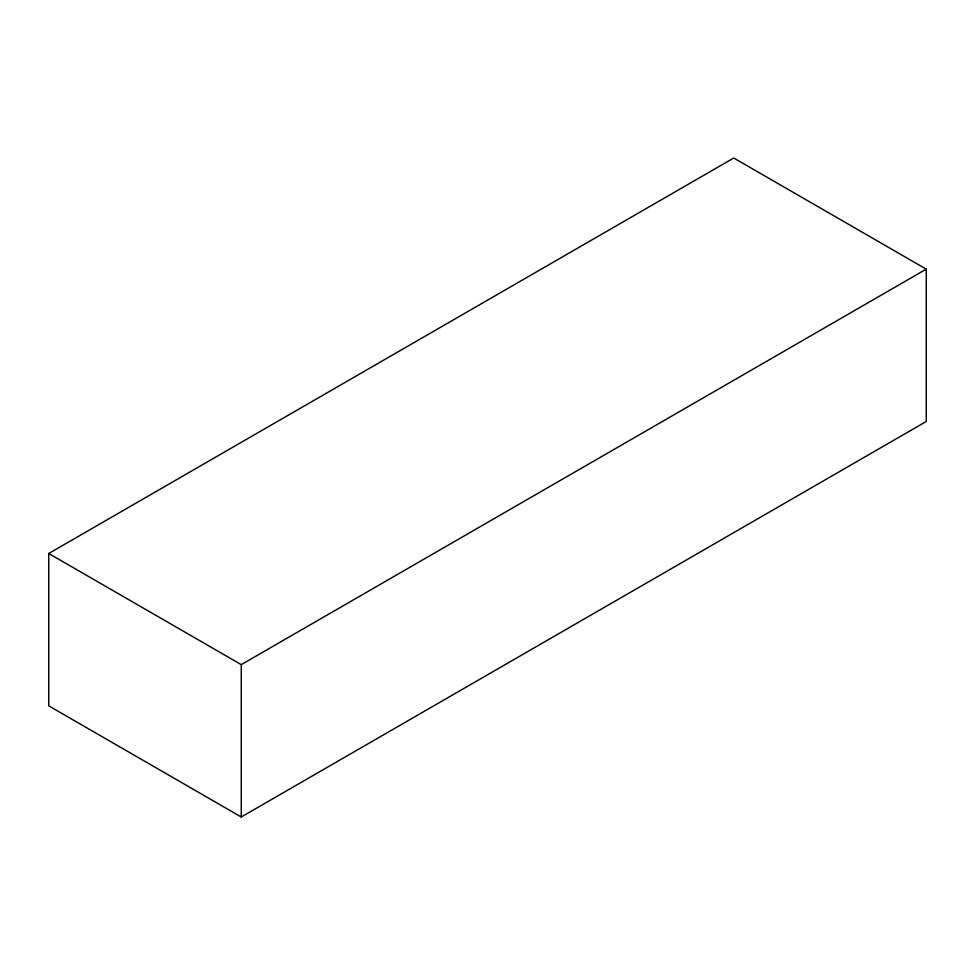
<?xml version="1.0" encoding="UTF-8"?>
<svg xmlns="http://www.w3.org/2000/svg" width="975" height="975" viewBox="0 0 975 975"><rect width="100%" height="100%" fill="white"/><g stroke="black" fill="none" stroke-linecap="round" stroke-linejoin="round"><path stroke-width="1.46" d="M48.75 553.495L733.748 158.011L926.25 269.149L926.25 421.505L241.252 816.989L48.75 705.851L48.75 553.495L241.252 664.633L926.25 269.149M241.252 664.633L241.252 816.989"/></g></svg>
